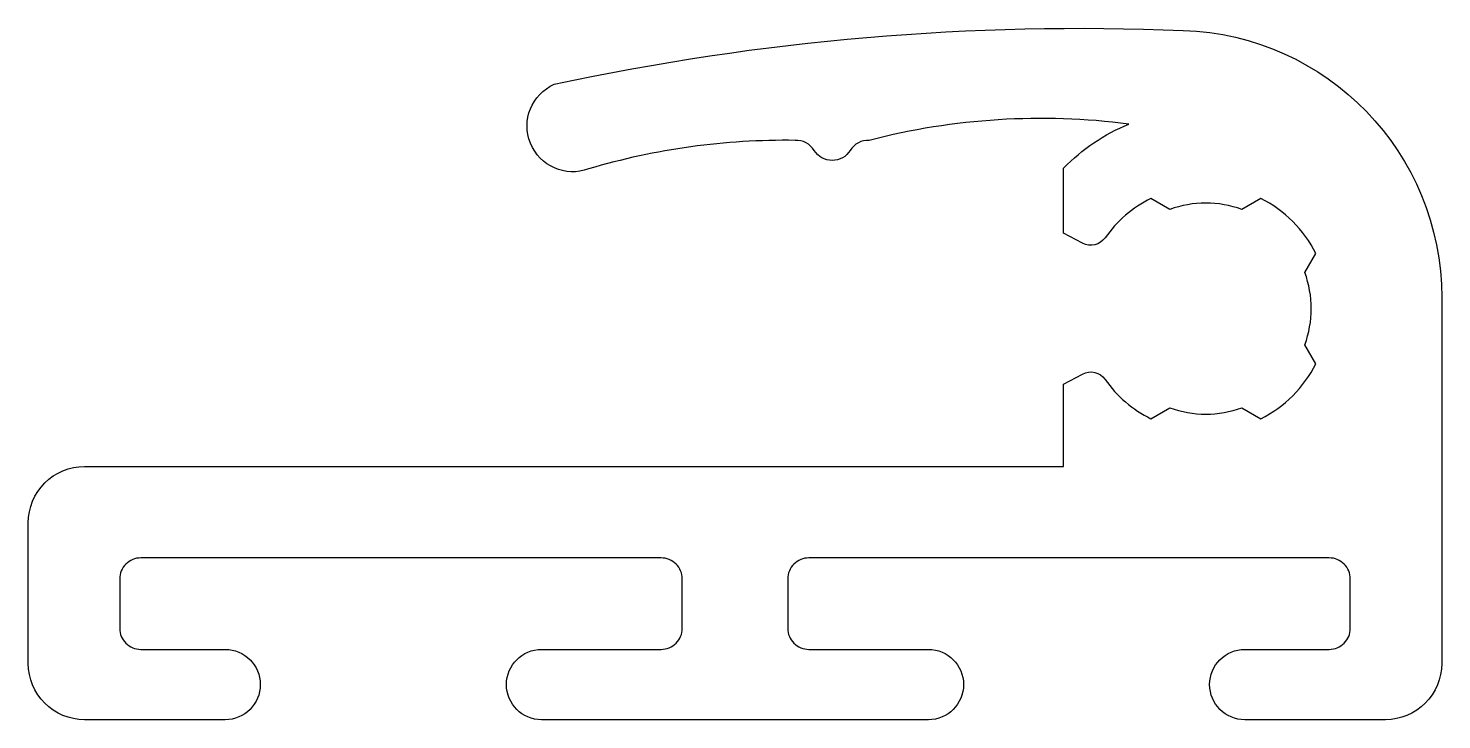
# Model space of a CAD drawing. Extents: x 1429.1 to 1449.2, y 2.4 to 12.2.
import ezdxf

# ---------------------------------------------------------------- set-up
doc = ezdxf.new("R2010")
doc.units = 0
doc.header["$LTSCALE"] = 15
doc.layers.get('0').update_dxf_attribs({"linetype": 'CONTINUOUS'})

msp = doc.modelspace()

# ---------------------------------------------------------------- linework, layer by layer
msp.add_lwpolyline([(1447.362, 9.038, 0.16226), (1446.579, 9.821), (1446.31, 9.665, 0.176327), (1445.284, 9.665), (1445.014, 9.821, 0.124261), (1444.365, 9.262, -0.377964), (1444.043, 9.184), (1443.774, 9.327), (1443.774, 10.253, -0.099423), (1444.702, 10.879, 0.095752), (1441.012, 10.647, 0.275085), (1440.74, 10.504, -0.560026), (1440.229, 10.504, 0.275085), (1439.957, 10.647, 0.076242), (1437.021, 10.241, -0.968612), (1436.532, 11.445, -0.063275), (1445.473, 12.21, -0.404939), (1449.152, 8.412), (1449.152, 3.212, -0.414214), (1448.352, 2.412), (1446.352, 2.412, -1), (1446.352, 3.412), (1447.552, 3.412, 0.414214), (1447.852, 3.712), (1447.852, 4.412, 0.414214), (1447.552, 4.712), (1440.152, 4.712, 0.414214), (1439.852, 4.412), (1439.852, 3.712, 0.414214), (1440.152, 3.412), (1441.852, 3.412, -1), (1441.852, 2.412), (1436.352, 2.412, -1), (1436.352, 3.412), (1438.052, 3.412, 0.414214), (1438.352, 3.712), (1438.352, 4.412, 0.414214), (1438.052, 4.712), (1430.652, 4.712, 0.414214), (1430.352, 4.412), (1430.352, 3.712, 0.414214), (1430.652, 3.412), (1431.852, 3.412, -1), (1431.852, 2.412), (1429.852, 2.412, -0.414214), (1429.052, 3.212), (1429.052, 5.212, -0.414214), (1429.852, 6.012), (1443.774, 6.012), (1443.774, 7.184), (1444.043, 7.326, -0.377964), (1444.365, 7.249, 0.124261), (1445.014, 6.69), (1445.284, 6.846, 0.176327), (1446.31, 6.846), (1446.579, 6.69, 0.16226), (1447.362, 7.473), (1447.206, 7.742, 0.176327), (1447.206, 8.768)], format="xyb", close=True)

doc.saveas('drawing.dxf')
